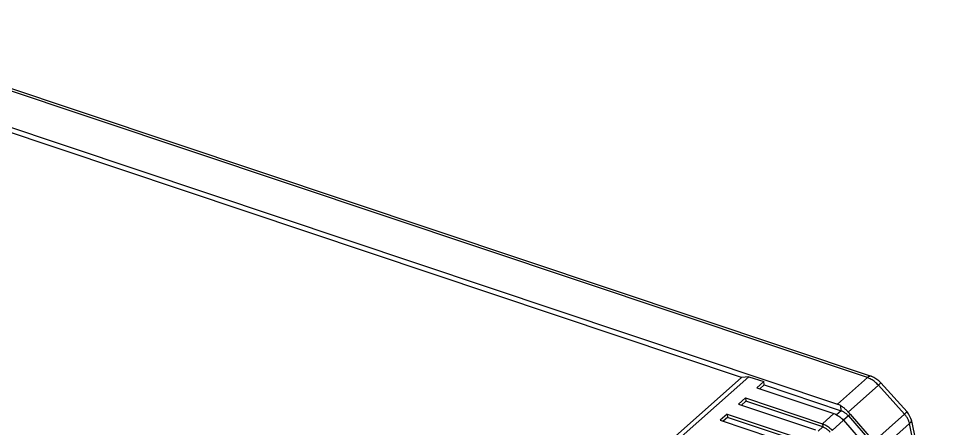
# Model space of a CAD drawing. Header units: millimetres. Extents: x 2015 to 2819, y -1311 to -752.
# Drawn here: x 2408.1 to 2515.3, y -1094.1 to -1046.9 of the extents above; entities that cross this region are included whole.
import ezdxf

# ---------------------------------------------------------------- set-up
doc = ezdxf.new("R2010")
doc.units = ezdxf.units.MM
doc.layers.add('06___PRT_ALL_SURFS', color=7, linetype='Continuous')

# ---------------------------------------------------------------- blocks, each defined once
blk = doc.blocks.new('*u43')
at = {"color": 7, "linetype": 'Continuous'}
blk.add_line((186.56, 86.38), (180.62, 115), dxfattribs=at)
at = {"layer": '06___PRT_ALL_SURFS', "color": 7, "linetype": 'Continuous'}
for p, q in [((173.88, 122.35), (3.1, 179.47)), ((3.74, 179.68), (174.51, 122.56)), ((-1.68, 175.23), (169.09, 118.1)), ((153.77, 122.39), (13.74, 169.23)), ((153.77, 122.39), (45.25, 26.16)), ((154.95, 122.5), (46.01, 25.91)), ((154.95, 122.5), (153.77, 122.39)), ((154.95, 122.5), (157.32, 121.71)), ((173.88, 122.35), (169.09, 118.1)), ((157.32, 121.71), (156.21, 120.72)), ((156.21, 120.72), (168.53, 116.6)), ((157.39, 121.18), (156.69, 120.56)), ((157.39, 121.18), (157.32, 121.71)), ((157.39, 121.18), (169.68, 117.07)), ((175.64, 121.13), (170.82, 116.85)), ((179.84, 116.51), (175.64, 121.13)), ((176.04, 121.53), (180.23, 116.91)), ((154.4, 119.12), (153.29, 118.13)), ((154.4, 119.12), (166.72, 114.99)), ((154.4, 119.12), (154.47, 118.59)), ((153.29, 118.13), (165.61, 114.01)), ((154.47, 118.59), (153.77, 117.97)), ((166.76, 114.48), (154.47, 118.59)), ((169.68, 117.07), (169.63, 117.86)), ((151.48, 116.53), (150.37, 115.54)), ((151.55, 116), (150.85, 115.38)), ((151.48, 116.53), (163.8, 112.4)), ((151.48, 116.53), (151.55, 116)), ((163.84, 111.89), (151.55, 116)), ((166.72, 114.99), (168.53, 116.6)), ((169.68, 117.07), (168.94, 116.41)), ((170.85, 116.24), (170.05, 115.53)), ((170.85, 116.24), (171.14, 116.49)), ((170.85, 116.24), (174.53, 112)), ((171.14, 116.49), (174.81, 112.24)), ((174.91, 112.13), (179.84, 116.51)), ((150.37, 115.54), (162.69, 111.42)), ((166.76, 114.48), (166.02, 113.82)), ((166.72, 114.99), (166.76, 114.48)), ((168.25, 113.92), (170.06, 115.53)), ((170.06, 115.53), (173.73, 111.28)), ((175.67, 110.61), (180.62, 115)), ((180.89, 115.65), (186.84, 87.01))]:
    blk.add_line(p, q, dxfattribs=at)
for points in [[(176.04, 121.53), (175.71, 121.85), (174.91, 122.39), (174.51, 122.56)], [(180.89, 115.65), (180.85, 115.83), (180.48, 116.59), (180.23, 116.91)]]:
    blk.add_lwpolyline(points, dxfattribs=at)
for centre, radius, start, end in [((166.95, 112.84), 4.1, 40.8539, 50.0484), ((199.7, 141.21), 37.78, 220.1534, 220.8821), ((176.97, 113.98), 3.82, 33.5098, 41.421)]:
    blk.add_arc(centre, radius, start, end, dxfattribs=at)
blk.add_ellipse((169.25, 115.53), major_axis=(-1.8, 2.41), ratio=0.672578, start_param=-0.992803, end_param=-0.769228, dxfattribs=at)
for points, start_tangent, end_tangent in [([(174.51, 122.56), (174.21, 122.55), (173.88, 122.35)], (-0.951458, 0.30778), (-0.748212, -0.663459)), ([(174.5, 122.07), (173.88, 122.35)], (-0.868232, 0.496158), (-0.948365, 0.317182)), ([(175.64, 121.13), (175.1, 121.65), (174.5, 122.07)], (-0.663372, 0.74829), (-0.868232, 0.496158)), ([(176.03, 121.52), (175.91, 121.39), (175.64, 121.13)], (0.995772, -0.091856), (-0.72203, -0.691862)), ([(169.63, 117.86), (170.05, 117.58), (170.45, 117.24), (170.82, 116.85)], (0.869548, -0.493849), (0.64489, -0.764276)), ([(168.53, 116.6), (169.07, 116.35)], (0.948352, -0.31722), (0.866099, -0.499873)), ([(169.07, 116.35), (169.59, 115.99)], (0.866099, -0.499873), (0.767028, -0.641613)), ([(169.68, 117.07), (170.09, 116.88), (170.49, 116.6), (170.85, 116.24)], (0.948352, -0.31722), (0.654537, -0.75603)), ([(180.23, 116.9), (180.1, 116.77), (179.84, 116.51)], (0.995769, -0.091887), (-0.722029, -0.691863)), ([(180.62, 115), (180.57, 115.21), (180.5, 115.42), (180.41, 115.64), (180.29, 115.87), (180.16, 116.09)], (-0.181462, 0.983398), (-0.551418, 0.834229)), ([(166.72, 114.99), (167.26, 114.75), (167.78, 114.38), (168.25, 113.92)], (0.948352, -0.31722), (0.654537, -0.75603)), ([(166.76, 114.48), (167.17, 114.29), (167.57, 114.01), (167.93, 113.66)], (0.948352, -0.31722), (0.654537, -0.75603)), ([(180.89, 115.65), (180.86, 115.34), (180.62, 115)], (0.19355, -0.98109), (-0.722016, -0.691876))]:
    blk.add_spline(points, degree=3, dxfattribs=dict(at, start_tangent=start_tangent, end_tangent=end_tangent))

msp = doc.modelspace()

# ---------------------------------------------------------------- block references
at = {"xscale": 0.7217100000000002, "yscale": 0.7217100000000002, "zscale": 0.7217100000000002}
msp.add_blockref('*u43', (2380.49, -1176.547), dxfattribs=at)

doc.saveas('drawing.dxf')
